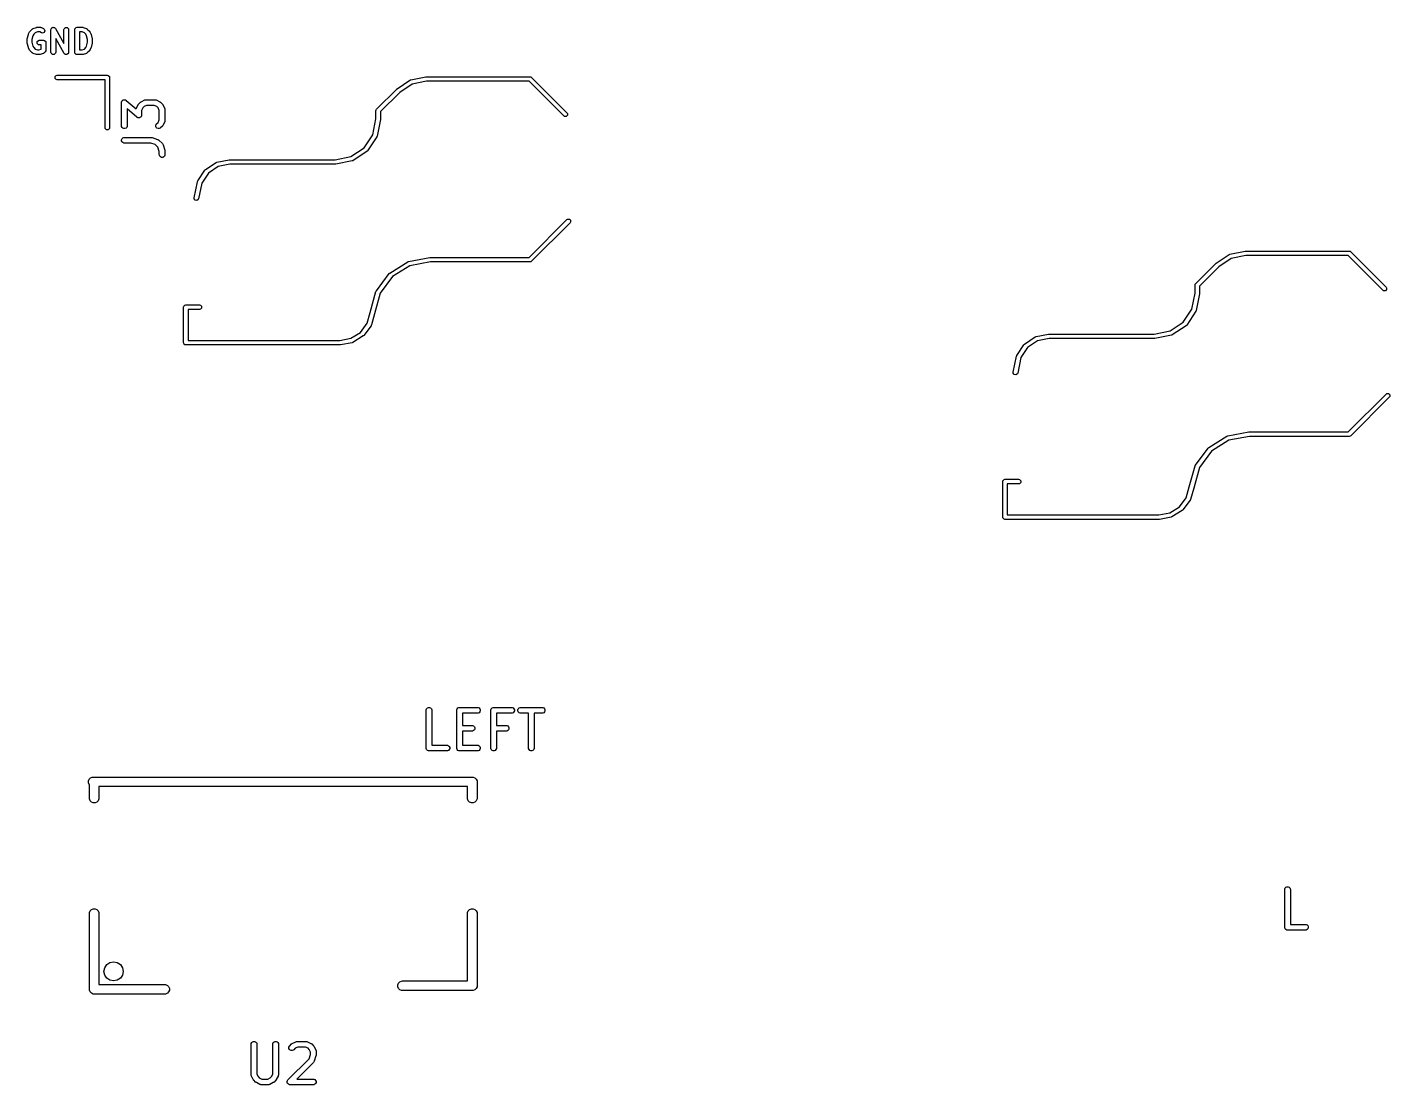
# Model space of a CAD drawing. Extents: x 53 to 255, y -141 to -27.
# Drawn here: x 110.21 to 146.33, y -84.3 to -56.27 of the extents above; entities that cross this region are included whole.
import ezdxf

# ---------------------------------------------------------------- set-up
doc = ezdxf.new("R2010")
doc.units = 0
doc.layers.add('BLACK', color=7, linetype='CONTINUOUS')

msp = doc.modelspace()

# ---------------------------------------------------------------- linework, layer by layer
at = {"layer": 'BLACK', "linetype": 'CONTINUOUS'}
for p, q in [((110.281798, -56.369904), (110.338941, -56.312761)), ((110.338941, -56.312761), (110.341544, -56.311021)), ((110.341544, -56.311021), (110.342185, -56.30974)), ((110.342185, -56.30974), (110.350889, -56.304777)), ((110.350889, -56.304777), (110.359218, -56.299213)), ((110.359218, -56.299213), (110.36065, -56.299213)), ((110.36065, -56.299213), (110.363371, -56.297662)), ((110.363371, -56.297662), (110.449085, -56.269091)), ((110.449085, -56.269091), (110.459023, -56.267838)), ((110.459023, -56.267838), (110.468849, -56.265884)), ((110.468849, -56.265884), (110.554564, -56.265884)), ((110.554564, -56.265884), (110.557635, -56.266494)), ((110.557635, -56.266494), (110.558994, -56.266042)), ((110.558994, -56.266042), (110.568654, -56.268687)), ((110.568654, -56.268687), (110.578482, -56.270642)), ((110.578482, -56.270642), (110.579495, -56.271655)), ((110.579495, -56.271655), (110.582515, -56.272482)), ((110.582515, -56.272482), (110.639657, -56.301053)), ((110.639657, -56.301053), (110.658922, -56.316006)), ((110.658922, -56.316006), (110.674049, -56.361385)), ((110.834921, -56.328384), (110.839679, -56.304466)), ((110.834921, -56.928384), (110.834921, -56.328384)), ((110.839679, -56.304466), (110.845747, -56.298397)), ((110.845747, -56.298397), (110.848006, -56.290117)), ((110.848006, -56.290117), (110.862057, -56.282087)), ((110.862057, -56.282087), (110.873503, -56.270642)), ((110.873503, -56.270642), (110.882087, -56.270642)), ((110.882087, -56.270642), (110.88954, -56.266383)), ((110.88954, -56.266383), (110.905156, -56.270642)), ((110.905156, -56.270642), (110.921339, -56.270642)), ((110.921339, -56.270642), (110.927407, -56.27671)), ((110.927407, -56.27671), (110.935688, -56.278969)), ((110.935688, -56.278969), (110.951686, -56.297375)), ((110.951686, -56.297375), (111.177778, -56.693036)), ((111.177778, -56.328384), (111.182536, -56.304466)), ((111.177778, -56.693036), (111.177778, -56.328384)), ((111.182536, -56.304466), (111.21636, -56.270642)), ((111.21636, -56.270642), (111.264196, -56.270642)), ((111.264196, -56.270642), (111.29802, -56.304466)), ((111.29802, -56.304466), (111.302778, -56.328384)), ((111.302778, -56.328384), (111.302778, -56.928384)), ((111.463492, -56.328384), (111.46825, -56.304466)), ((111.463492, -56.928384), (111.463492, -56.328384)), ((111.46825, -56.304466), (111.502074, -56.270642)), ((111.502074, -56.270642), (111.525992, -56.265884)), ((111.525992, -56.265884), (111.668849, -56.265884)), ((111.668849, -56.265884), (111.678674, -56.267838)), ((111.678674, -56.267838), (111.688613, -56.269091)), ((111.688613, -56.269091), (111.774327, -56.297662)), ((111.774327, -56.297662), (111.777048, -56.299213)), ((111.777048, -56.299213), (111.77848, -56.299213)), ((111.77848, -56.299213), (111.786802, -56.304773)), ((111.786802, -56.304773), (111.795513, -56.309739)), ((111.795513, -56.309739), (111.796154, -56.311022)), ((111.796154, -56.311022), (111.798757, -56.312761)), ((111.798757, -56.312761), (111.8559, -56.369904)), ((110.206349, -56.585527), (110.207842, -56.578017)), ((110.206349, -56.671241), (110.206349, -56.585527)), ((110.207842, -56.67875), (110.206349, -56.671241)), ((110.207842, -56.578017), (110.208215, -56.570368)), ((110.208215, -56.6864), (110.207842, -56.67875)), ((110.208215, -56.570368), (110.236787, -56.456083)), ((110.236787, -56.800685), (110.208215, -56.6864)), ((110.236787, -56.456083), (110.23971, -56.449894)), ((110.23971, -56.449894), (110.241519, -56.443291)), ((110.241519, -56.443291), (110.27009, -56.386147)), ((110.27009, -56.386147), (110.276237, -56.378225)), ((110.276237, -56.378225), (110.281798, -56.369904)), ((110.356391, -56.493053), (110.331349, -56.593222)), ((110.331349, -56.593222), (110.331349, -56.663545)), ((110.331349, -56.663545), (110.356391, -56.763714)), ((110.377358, -56.451119), (110.356391, -56.493053)), ((110.416895, -56.411582), (110.377358, -56.451119)), ((110.478992, -56.390884), (110.416895, -56.411582)), ((110.46825, -56.647323), (110.502074, -56.613499)), ((110.46825, -56.695159), (110.46825, -56.647323)), ((110.502074, -56.728983), (110.46825, -56.695159)), ((110.539809, -56.390884), (110.478992, -56.390884)), ((110.502074, -56.613499), (110.525992, -56.608741)), ((110.525992, -56.608741), (110.640278, -56.608741)), ((110.583755, -56.412857), (110.539809, -56.390884)), ((110.607276, -56.419298), (110.583755, -56.412857)), ((110.652656, -56.404171), (110.607276, -56.419298)), ((110.640278, -56.608741), (110.664196, -56.613499)), ((110.674049, -56.361385), (110.652656, -56.404171)), ((110.664196, -56.613499), (110.69802, -56.647323)), ((110.69802, -56.647323), (110.702778, -56.671241)), ((110.702778, -56.671241), (110.702778, -56.871241)), ((111.186013, -56.959393), (110.959921, -56.563731)), ((110.959921, -56.563731), (110.959921, -56.928384)), ((111.658706, -56.390884), (111.588492, -56.390884)), ((111.588492, -56.390884), (111.588492, -56.865884)), ((111.720802, -56.411582), (111.658706, -56.390884)), ((111.760339, -56.451119), (111.720802, -56.411582)), ((111.781306, -56.493055), (111.760339, -56.451119)), ((111.806349, -56.593221), (111.781306, -56.493055)), ((111.781306, -56.763712), (111.806349, -56.663546)), ((111.806349, -56.663546), (111.806349, -56.593221)), ((111.8559, -56.369904), (111.861463, -56.37823)), ((111.861463, -56.37823), (111.867608, -56.386148)), ((111.867608, -56.386148), (111.896179, -56.443291)), ((111.896179, -56.443291), (111.897986, -56.449891)), ((111.897986, -56.449891), (111.900911, -56.456082)), ((111.900911, -56.456082), (111.929483, -56.570368)), ((111.929483, -56.6864), (111.900911, -56.800686)), ((111.929483, -56.570368), (111.929855, -56.578017)), ((111.929855, -56.67875), (111.929483, -56.6864)), ((111.929855, -56.578017), (111.931349, -56.585527)), ((111.931349, -56.671241), (111.929855, -56.67875)), ((111.931349, -56.585527), (111.931349, -56.671241)), ((110.23971, -56.806873), (110.236787, -56.800685)), ((110.241519, -56.813477), (110.23971, -56.806873)), ((110.27009, -56.870621), (110.241519, -56.813477)), ((110.276237, -56.878542), (110.27009, -56.870621)), ((110.281798, -56.886864), (110.276237, -56.878542)), ((110.338941, -56.944007), (110.281798, -56.886864)), ((110.341544, -56.945746), (110.338941, -56.944007)), ((110.342185, -56.947028), (110.341544, -56.945746)), ((110.350889, -56.95199), (110.342185, -56.947028)), ((110.359218, -56.957555), (110.350889, -56.95199)), ((110.356391, -56.763714), (110.377358, -56.805648)), ((110.36065, -56.957555), (110.359218, -56.957555)), ((110.363371, -56.959106), (110.36065, -56.957555)), ((110.449085, -56.987677), (110.363371, -56.959106)), ((110.377358, -56.805648), (110.416895, -56.845185)), ((110.416895, -56.845185), (110.478992, -56.865884)), ((110.459023, -56.988929), (110.449085, -56.987677)), ((110.468849, -56.990884), (110.459023, -56.988929)), ((110.525992, -56.990884), (110.468849, -56.990884)), ((110.478992, -56.865884), (110.515849, -56.865884)), ((110.525992, -56.733741), (110.502074, -56.728983)), ((110.515849, -56.865884), (110.577778, -56.845241)), ((110.577778, -56.733741), (110.525992, -56.733741)), ((110.535817, -56.988929), (110.525992, -56.990884)), ((110.545756, -56.987677), (110.535817, -56.988929)), ((110.63147, -56.959106), (110.545756, -56.987677)), ((110.577778, -56.845241), (110.577778, -56.733741)), ((110.634191, -56.957555), (110.63147, -56.959106)), ((110.635623, -56.957555), (110.634191, -56.957555)), ((110.643945, -56.951994), (110.635623, -56.957555)), ((110.652656, -56.947029), (110.643945, -56.951994)), ((110.653297, -56.945745), (110.652656, -56.947029)), ((110.6559, -56.944007), (110.653297, -56.945745)), ((110.684472, -56.915435), (110.6559, -56.944007)), ((110.698017, -56.895161), (110.684472, -56.915435)), ((110.69802, -56.895159), (110.698017, -56.895161)), ((110.702778, -56.871241), (110.69802, -56.895159)), ((110.839679, -56.952302), (110.834921, -56.928384)), ((110.873503, -56.986126), (110.839679, -56.952302)), ((110.921339, -56.986126), (110.873503, -56.986126)), ((110.955163, -56.952302), (110.921339, -56.986126)), ((110.959921, -56.928384), (110.955163, -56.952302)), ((111.202011, -56.977799), (111.186013, -56.959393)), ((111.210291, -56.980057), (111.202011, -56.977799)), ((111.21636, -56.986126), (111.210291, -56.980057)), ((111.232544, -56.986126), (111.21636, -56.986126)), ((111.24816, -56.990385), (111.232544, -56.986126)), ((111.255613, -56.986126), (111.24816, -56.990385)), ((111.264196, -56.986126), (111.255613, -56.986126)), ((111.275639, -56.974682), (111.264196, -56.986126)), ((111.289693, -56.966652), (111.275639, -56.974682)), ((111.291951, -56.95837), (111.289693, -56.966652)), ((111.29802, -56.952302), (111.291951, -56.95837)), ((111.302778, -56.928384), (111.29802, -56.952302)), ((111.46825, -56.952302), (111.463492, -56.928384)), ((111.502074, -56.986126), (111.46825, -56.952302)), ((111.525992, -56.990884), (111.502074, -56.986126)), ((111.668849, -56.990884), (111.525992, -56.990884)), ((111.588492, -56.865884), (111.658706, -56.865884)), ((111.658706, -56.865884), (111.720802, -56.845185)), ((111.678674, -56.988929), (111.668849, -56.990884)), ((111.688613, -56.987677), (111.678674, -56.988929)), ((111.774327, -56.959106), (111.688613, -56.987677)), ((111.720802, -56.845185), (111.760339, -56.805648)), ((111.760339, -56.805648), (111.781306, -56.763712)), ((111.777048, -56.957555), (111.774327, -56.959106)), ((111.77848, -56.957555), (111.777048, -56.957555)), ((111.786802, -56.951994), (111.77848, -56.957555)), ((111.795513, -56.947029), (111.786802, -56.951994)), ((111.796154, -56.945745), (111.795513, -56.947029)), ((111.798757, -56.944007), (111.796154, -56.945745)), ((111.8559, -56.886864), (111.798757, -56.944007)), ((111.861463, -56.878537), (111.8559, -56.886864)), ((111.867608, -56.87062), (111.861463, -56.878537)), ((111.896179, -56.813477), (111.867608, -56.87062)), ((111.897986, -56.806876), (111.896179, -56.813477)), ((111.900911, -56.800686), (111.897986, -56.806876)), ((110.942567, -57.575039), (110.975039, -57.542567)), ((110.942567, -57.620961), (110.942567, -57.575039)), ((110.975039, -57.653433), (110.942567, -57.620961)), ((110.975039, -57.542567), (110.998, -57.538)), ((110.998, -57.658), (110.975039, -57.653433)), ((110.998, -57.538), (112.328, -57.538)), ((112.268, -57.658), (110.998, -57.658)), ((112.268, -58.928), (112.268, -57.658)), ((112.328, -57.538), (112.350961, -57.542567)), ((112.350961, -57.542567), (112.383433, -57.575039)), ((112.383433, -57.575039), (112.388, -57.598)), ((112.388, -57.598), (112.388, -58.928)), ((120.010364, -57.895783), (120.352364, -57.666784)), ((120.409177, -57.773158), (120.082014, -57.992224)), ((120.352364, -57.666784), (120.352415, -57.666762)), ((120.352415, -57.666762), (120.352432, -57.666738)), ((120.352432, -57.666738), (120.363408, -57.662195)), ((120.363408, -57.662195), (120.373984, -57.657803)), ((120.373984, -57.657803), (120.374011, -57.657808)), ((120.374011, -57.657808), (120.374064, -57.657787)), ((120.374064, -57.657787), (120.777065, -57.577787)), ((120.794647, -57.696639), (120.409177, -57.773158)), ((120.777065, -57.577787), (120.782963, -57.577789)), ((120.782963, -57.577789), (120.788747, -57.576639)), ((120.788747, -57.576639), (123.535747, -57.576639)), ((123.510895, -57.696639), (120.794647, -57.696639)), ((124.430321, -58.616065), (123.510895, -57.696639)), ((123.535747, -57.576639), (123.558708, -57.581206)), ((123.558708, -57.581206), (123.578173, -57.594213)), ((123.578173, -57.594213), (124.515173, -58.531213)), ((119.468321, -58.436213), (120.001321, -57.903212)), ((120.082014, -57.992224), (119.570747, -58.503491)), ((120.001321, -57.903212), (120.006209, -57.899945)), ((120.006209, -57.899945), (120.010364, -57.895783)), ((112.707819, -58.261333), (112.708581, -58.253594)), ((112.707819, -58.88038), (112.707819, -58.261333)), ((112.70845, -58.251627), (112.708908, -58.250271)), ((112.708581, -58.253594), (112.70845, -58.251627)), ((112.708908, -58.250271), (112.70926, -58.246701)), ((112.70926, -58.246701), (112.713923, -58.235443)), ((112.713923, -58.235443), (112.717825, -58.223906)), ((112.717825, -58.223906), (112.71949, -58.222001)), ((112.71949, -58.222001), (112.720459, -58.219665)), ((112.720459, -58.219665), (112.729069, -58.211054)), ((112.729069, -58.211054), (112.737095, -58.201882)), ((112.737095, -58.201882), (112.739364, -58.200759)), ((112.739364, -58.200759), (112.741151, -58.198973)), ((112.741151, -58.198973), (112.752401, -58.194312)), ((112.752401, -58.194312), (112.763327, -58.18891)), ((112.763327, -58.18891), (112.76585, -58.188741)), ((112.76585, -58.188741), (112.768187, -58.187774)), ((112.768187, -58.187774), (112.780372, -58.187774)), ((112.780372, -58.187774), (112.792525, -58.186964)), ((112.792525, -58.186964), (112.79492, -58.187774)), ((112.79492, -58.187774), (112.797451, -58.187774)), ((112.797451, -58.187774), (112.808708, -58.192437)), ((112.808708, -58.192437), (112.820246, -58.196339)), ((112.820246, -58.196339), (112.823163, -58.198424)), ((112.823163, -58.198424), (112.824487, -58.198973)), ((112.824487, -58.198973), (112.825882, -58.200368)), ((112.825882, -58.200368), (112.832207, -58.20489)), ((112.832207, -58.20489), (113.091516, -58.431785)), ((113.114383, -58.651109), (112.857819, -58.426615)), ((112.857819, -58.426615), (112.857819, -58.88038)), ((113.091516, -58.431785), (113.096689, -58.418268)), ((113.096689, -58.418268), (113.144308, -58.32303)), ((113.144308, -58.32303), (113.148272, -58.31673)), ((113.148272, -58.31673), (113.14903, -58.314903)), ((113.14903, -58.314903), (113.150718, -58.312846)), ((113.150718, -58.312846), (113.15214, -58.310587)), ((113.15214, -58.310587), (113.153638, -58.309287)), ((113.153638, -58.309287), (113.158357, -58.303538)), ((113.158357, -58.303538), (113.205976, -58.255919)), ((113.205976, -58.255919), (113.211725, -58.2512)), ((113.211725, -58.2512), (113.213025, -58.249702)), ((113.213025, -58.249702), (113.215284, -58.24828)), ((113.215284, -58.24828), (113.217341, -58.246592)), ((113.217341, -58.246592), (113.219168, -58.245834)), ((113.219168, -58.245834), (113.225468, -58.24187)), ((113.225468, -58.24187), (113.320706, -58.194251)), ((113.273029, -58.400998), (113.238771, -58.469514)), ((113.238771, -58.469514), (113.238771, -58.594666)), ((113.303436, -58.370591), (113.273029, -58.400998)), ((113.371952, -58.336333), (113.303436, -58.370591)), ((113.320706, -58.194251), (113.334437, -58.188996)), ((113.334437, -58.188996), (113.337126, -58.188804)), ((113.337126, -58.188804), (113.339615, -58.187774)), ((113.339615, -58.187774), (113.354247, -58.186333)), ((113.354247, -58.186333), (113.592342, -58.186333)), ((113.574637, -58.336333), (113.371952, -58.336333)), ((113.643153, -58.370591), (113.574637, -58.336333)), ((113.592342, -58.186333), (113.606974, -58.187774)), ((113.606974, -58.187774), (113.609463, -58.188805)), ((113.609463, -58.188805), (113.612151, -58.188996)), ((113.612151, -58.188996), (113.625883, -58.194251)), ((113.625883, -58.194251), (113.721121, -58.24187)), ((113.673561, -58.400998), (113.643153, -58.370591)), ((113.707819, -58.469514), (113.673561, -58.400998)), ((113.707819, -58.719818), (113.707819, -58.469514)), ((113.721121, -58.24187), (113.727417, -58.245833)), ((113.727417, -58.245833), (113.729247, -58.246591)), ((113.729247, -58.246591), (113.731305, -58.24828)), ((113.731305, -58.24828), (113.733564, -58.249702)), ((113.733564, -58.249702), (113.734863, -58.2512)), ((113.734863, -58.2512), (113.740612, -58.255918)), ((113.740612, -58.255918), (113.788232, -58.303537)), ((113.788232, -58.303537), (113.79295, -58.309286)), ((113.79295, -58.309286), (113.79445, -58.310587)), ((113.79445, -58.310587), (113.795872, -58.312846)), ((113.795872, -58.312846), (113.79756, -58.314903)), ((113.79756, -58.314903), (113.798317, -58.31673)), ((113.798317, -58.31673), (113.802282, -58.32303)), ((113.802282, -58.32303), (113.849901, -58.418268)), ((113.849901, -58.418268), (113.855156, -58.431999)), ((113.855156, -58.431999), (113.855347, -58.434688)), ((113.855347, -58.434688), (113.856378, -58.437177)), ((113.856378, -58.437177), (113.857819, -58.451809)), ((113.857819, -58.451809), (113.857819, -58.737523)), ((119.450747, -58.478639), (119.455314, -58.455678)), ((119.450747, -58.694738), (119.450747, -58.478639)), ((119.455314, -58.455678), (119.468321, -58.436213)), ((119.570747, -58.503491), (119.570747, -58.700639)), ((112.70926, -58.895012), (112.707819, -58.88038)), ((112.857819, -58.88038), (112.856378, -58.895012)), ((113.120707, -58.65563), (113.114383, -58.651109)), ((113.122103, -58.657026), (113.120707, -58.65563)), ((113.123426, -58.657574), (113.122103, -58.657026)), ((113.126344, -58.65966), (113.123426, -58.657574)), ((113.137881, -58.663561), (113.126344, -58.65966)), ((113.149139, -58.668225), (113.137881, -58.663561)), ((113.15167, -58.668225), (113.149139, -58.668225)), ((113.154065, -58.669035), (113.15167, -58.668225)), ((113.166218, -58.668225), (113.154065, -58.669035)), ((113.178403, -58.668225), (113.166218, -58.668225)), ((113.180739, -58.667257), (113.178403, -58.668225)), ((113.183263, -58.667089), (113.180739, -58.667257)), ((113.194188, -58.661686), (113.183263, -58.667089)), ((113.205439, -58.657026), (113.194188, -58.661686)), ((113.207225, -58.655239), (113.205439, -58.657026)), ((113.209495, -58.654117), (113.207225, -58.655239)), ((113.21752, -58.644944), (113.209495, -58.654117)), ((113.226131, -58.636334), (113.21752, -58.644944)), ((113.227099, -58.633997), (113.226131, -58.636334)), ((113.228765, -58.632093), (113.227099, -58.633997)), ((113.232666, -58.620555), (113.228765, -58.632093)), ((113.23733, -58.609298), (113.232666, -58.620555)), ((113.237681, -58.605727), (113.23733, -58.609298)), ((113.23814, -58.604372), (113.237681, -58.605727)), ((113.238771, -58.594666), (113.238008, -58.602404)), ((113.238008, -58.602404), (113.23814, -58.604372)), ((113.614021, -58.865748), (113.62522, -58.838712)), ((113.614021, -58.895011), (113.614021, -58.865748)), ((113.62522, -58.838712), (113.634548, -58.827346)), ((113.634548, -58.827346), (113.673561, -58.788333)), ((113.673561, -58.788333), (113.707819, -58.719818)), ((113.79295, -58.880045), (113.788232, -58.885795)), ((113.79445, -58.878745), (113.79295, -58.880045)), ((113.795872, -58.876485), (113.79445, -58.878745)), ((113.79756, -58.874429), (113.795872, -58.876485)), ((113.798317, -58.872601), (113.79756, -58.874429)), ((113.802282, -58.866302), (113.798317, -58.872601)), ((113.849901, -58.771064), (113.802282, -58.866302)), ((113.855156, -58.757333), (113.849901, -58.771064)), ((113.855347, -58.754643), (113.855156, -58.757333)), ((113.856378, -58.752155), (113.855347, -58.754643)), ((113.857819, -58.737523), (113.856378, -58.752155)), ((119.36721, -59.115304), (119.450747, -58.694738)), ((119.569597, -58.712328), (119.482597, -59.150328)), ((119.570747, -58.700639), (119.569595, -58.706428)), ((119.569595, -58.706428), (119.569597, -58.712328)), ((124.449786, -58.629072), (124.430321, -58.616065)), ((124.495708, -58.629072), (124.449786, -58.629072)), ((124.52818, -58.5966), (124.495708, -58.629072)), ((124.515173, -58.531213), (124.52818, -58.550678)), ((124.52818, -58.550678), (124.52818, -58.5966)), ((112.272567, -58.950961), (112.268, -58.928)), ((112.305039, -58.983433), (112.272567, -58.950961)), ((112.350961, -58.983433), (112.305039, -58.983433)), ((112.383433, -58.950961), (112.350961, -58.983433)), ((112.388, -58.928), (112.383433, -58.950961)), ((112.720459, -58.922048), (112.70926, -58.895012)), ((112.70926, -59.246701), (112.720459, -59.219665)), ((112.741151, -58.94274), (112.720459, -58.922048)), ((112.720459, -59.219665), (112.741151, -59.198973)), ((112.768187, -58.953939), (112.741151, -58.94274)), ((112.741151, -59.198973), (112.768187, -59.187774)), ((112.797451, -58.953939), (112.768187, -58.953939)), ((112.768187, -59.187774), (112.782819, -59.186333)), ((112.782819, -59.186333), (113.497104, -59.186333)), ((112.824487, -58.94274), (112.797451, -58.953939)), ((112.845179, -58.922048), (112.824487, -58.94274)), ((112.856378, -58.895012), (112.845179, -58.922048)), ((113.497104, -59.186333), (113.504509, -59.187062)), ((113.504509, -59.187062), (113.506484, -59.186922)), ((113.506484, -59.186922), (113.509081, -59.187512)), ((113.509081, -59.187512), (113.511736, -59.187774)), ((113.511736, -59.187774), (113.513567, -59.188532)), ((113.513567, -59.188532), (113.520821, -59.190182)), ((113.520821, -59.190182), (113.663678, -59.237801)), ((113.625219, -58.922047), (113.614021, -58.895011)), ((113.645912, -58.94274), (113.625219, -58.922047)), ((113.672948, -58.953939), (113.645912, -58.94274)), ((113.663678, -59.237801), (113.677103, -59.243795)), ((113.702211, -58.953939), (113.672948, -58.953939)), ((113.729247, -58.942741), (113.702211, -58.953939)), ((113.740612, -58.933414), (113.729247, -58.942741)), ((113.788232, -58.885795), (113.740612, -58.933414)), ((119.136469, -59.462361), (119.36721, -59.115304)), ((119.473712, -59.171858), (119.229712, -59.538858)), ((119.478213, -59.16092), (119.473712, -59.171858)), ((119.482597, -59.150328), (119.478213, -59.16092)), ((112.70926, -59.275965), (112.70926, -59.246701)), ((112.720459, -59.303001), (112.70926, -59.275965)), ((112.741151, -59.323693), (112.720459, -59.303001)), ((112.768187, -59.334892), (112.741151, -59.323693)), ((112.782819, -59.336333), (112.768187, -59.334892)), ((113.484934, -59.336333), (112.782819, -59.336333)), ((113.599447, -59.374504), (113.484934, -59.336333)), ((113.669648, -59.444704), (113.599447, -59.374504)), ((113.707819, -59.559217), (113.669648, -59.444704)), ((113.677103, -59.243795), (113.679137, -59.245559)), ((113.679137, -59.245559), (113.681628, -59.246591)), ((113.681628, -59.246591), (113.692994, -59.255919)), ((113.692994, -59.255919), (113.788233, -59.351157)), ((113.707819, -59.642285), (113.707819, -59.559217)), ((113.788233, -59.351157), (113.797561, -59.362522)), ((113.797561, -59.362522), (113.798592, -59.365012)), ((113.798592, -59.365012), (113.800357, -59.367047)), ((113.800357, -59.367047), (113.806351, -59.380473)), ((113.806351, -59.380473), (113.85397, -59.523329)), ((113.85397, -59.523329), (113.855619, -59.530584)), ((113.855619, -59.530584), (113.856378, -59.532415)), ((113.856378, -59.532415), (113.856639, -59.535068)), ((113.856639, -59.535068), (113.85723, -59.537666)), ((113.85723, -59.537666), (113.857089, -59.53964)), ((113.857089, -59.53964), (113.857819, -59.547047)), ((113.857819, -59.547047), (113.857819, -59.642285)), ((118.789412, -59.693102), (119.136469, -59.462361)), ((119.212966, -59.555604), (118.845966, -59.799604)), ((119.213101, -59.555468), (119.212966, -59.555604)), ((119.213196, -59.55545), (119.213101, -59.555468)), ((119.221303, -59.547304), (119.213196, -59.55545)), ((119.229559, -59.539088), (119.221303, -59.547304)), ((119.229578, -59.538992), (119.229559, -59.539088)), ((119.229712, -59.538858), (119.229578, -59.538992)), ((113.70926, -59.656917), (113.707819, -59.642285)), ((113.720459, -59.683953), (113.70926, -59.656917)), ((113.741151, -59.704645), (113.720459, -59.683953)), ((113.768187, -59.715844), (113.741151, -59.704645)), ((113.797451, -59.715844), (113.768187, -59.715844)), ((113.824487, -59.704645), (113.797451, -59.715844)), ((113.845179, -59.683953), (113.824487, -59.704645)), ((113.856378, -59.656917), (113.845179, -59.683953)), ((113.857819, -59.642285), (113.856378, -59.656917)), ((114.931424, -60.040743), (115.214417, -59.851747)), ((115.271147, -59.958161), (115.008005, -60.133899)), ((115.214417, -59.851747), (115.214419, -59.851746)), ((115.214419, -59.851746), (115.214422, -59.851744)), ((115.214422, -59.851744), (115.214425, -59.851743)), ((115.214425, -59.851743), (115.220002, -59.849434)), ((115.220002, -59.849434), (115.236049, -59.84279)), ((115.236049, -59.84279), (115.56305, -59.77779)), ((115.580655, -59.896639), (115.271147, -59.958161)), ((115.56305, -59.77779), (115.568956, -59.77779)), ((115.568956, -59.77779), (115.574747, -59.776639)), ((115.574747, -59.776639), (118.368848, -59.776639)), ((118.374747, -59.896639), (115.580655, -59.896639)), ((118.368848, -59.776639), (118.789412, -59.693102)), ((118.380536, -59.895487), (118.374747, -59.896639)), ((118.386436, -59.895489), (118.380536, -59.895487)), ((118.824316, -59.808512), (118.386436, -59.895489)), ((118.824317, -59.808513), (118.824316, -59.808512)), ((118.824437, -59.808489), (118.824317, -59.808512)), ((118.824317, -59.808512), (118.824317, -59.808513)), ((118.835117, -59.804068), (118.824437, -59.808489)), ((118.845966, -59.799604), (118.835117, -59.804068)), ((114.725851, -60.340316), (114.914851, -60.057316)), ((115.008005, -60.133899), (114.832263, -60.397048)), ((114.914851, -60.057316), (114.914864, -60.057302)), ((114.914864, -60.057302), (114.914866, -60.057293)), ((114.914866, -60.057293), (114.923135, -60.049027)), ((114.923135, -60.049027), (114.931401, -60.040758)), ((114.931401, -60.040758), (114.93141, -60.040756)), ((114.93141, -60.040756), (114.931424, -60.040743)), ((114.631902, -60.788925), (114.716897, -60.361948)), ((114.716897, -60.361947), (114.716899, -60.361942)), ((114.716897, -60.361948), (114.716897, -60.361947)), ((114.716899, -60.361942), (114.716902, -60.361925)), ((114.716902, -60.361925), (114.721153, -60.351664)), ((114.721153, -60.351664), (114.725851, -60.340316)), ((114.832263, -60.397048), (114.749592, -60.812353)), ((114.631898, -60.812336), (114.631902, -60.788925)), ((114.657406, -60.850523), (114.631898, -60.812336)), ((114.702444, -60.859488), (114.657406, -60.850523)), ((114.740631, -60.83398), (114.702444, -60.859488)), ((114.749592, -60.812353), (114.740631, -60.83398)), ((123.510895, -62.368639), (124.514321, -61.365213)), ((124.514321, -61.365213), (124.533786, -61.352206)), ((124.533786, -61.352206), (124.579708, -61.352206)), ((124.579708, -61.352206), (124.61218, -61.384678)), ((124.61218, -61.384678), (124.61218, -61.4306)), ((124.599173, -61.450065), (123.578173, -62.471065)), ((124.61218, -61.4306), (124.599173, -61.450065)), ((119.815976, -62.781741), (120.294976, -62.482741)), ((120.294976, -62.482741), (120.30541, -62.478793)), ((120.30541, -62.478793), (120.315728, -62.47466)), ((120.315728, -62.47466), (120.877728, -62.369659)), ((120.894302, -62.488639), (120.348906, -62.590536)), ((120.877728, -62.369659), (120.883292, -62.369723)), ((120.883292, -62.369723), (120.888747, -62.368639)), ((120.888747, -62.368639), (123.510895, -62.368639)), ((123.535747, -62.488639), (120.894302, -62.488639)), ((123.558708, -62.484072), (123.535747, -62.488639)), ((123.578173, -62.471065), (123.558708, -62.484072)), ((141.728033, -62.520011), (142.070033, -62.291012)), ((142.126846, -62.397386), (141.799683, -62.616452)), ((142.070033, -62.291012), (142.070084, -62.29099)), ((142.070084, -62.29099), (142.070101, -62.290966)), ((142.070101, -62.290966), (142.081077, -62.286423)), ((142.081077, -62.286423), (142.091653, -62.282031)), ((142.091653, -62.282031), (142.09168, -62.282036)), ((142.09168, -62.282036), (142.091733, -62.282015)), ((142.091733, -62.282015), (142.494734, -62.202015)), ((142.512316, -62.320867), (142.126846, -62.397386)), ((142.494734, -62.202015), (142.500632, -62.202017)), ((142.500632, -62.202017), (142.506416, -62.200867)), ((142.506416, -62.200867), (145.253416, -62.200867)), ((145.228564, -62.320867), (142.512316, -62.320867)), ((146.14799, -63.240293), (145.228564, -62.320867)), ((145.253416, -62.200867), (145.276377, -62.205434)), ((145.276377, -62.205434), (145.295842, -62.218441)), ((145.295842, -62.218441), (146.232842, -63.155441)), ((119.461658, -63.249758), (119.799658, -62.796758)), ((119.799658, -62.796758), (119.807893, -62.789337)), ((119.807893, -62.789337), (119.815976, -62.781741)), ((120.348906, -62.590536), (119.889088, -62.877562)), ((141.18599, -63.060441), (141.71899, -62.52744)), ((141.799683, -62.616452), (141.288416, -63.127719)), ((141.71899, -62.52744), (141.723878, -62.524173)), ((141.723878, -62.524173), (141.728033, -62.520011)), ((119.889088, -62.877562), (119.564583, -63.312476)), ((141.168416, -63.102867), (141.172983, -63.079906)), ((141.168416, -63.318966), (141.168416, -63.102867)), ((141.172983, -63.079906), (141.18599, -63.060441)), ((141.288416, -63.127719), (141.288416, -63.324867)), ((146.232842, -63.155441), (146.245849, -63.174906)), ((146.245849, -63.174906), (146.245849, -63.220828)), ((119.297909, -63.827677), (119.451909, -63.269677)), ((119.564583, -63.312476), (119.413596, -63.859557)), ((119.451909, -63.269677), (119.456888, -63.259766)), ((119.456888, -63.259766), (119.461658, -63.249758)), ((141.084879, -63.739532), (141.168416, -63.318966)), ((141.287266, -63.336556), (141.200266, -63.774556)), ((141.288416, -63.324867), (141.287264, -63.330656)), ((141.287264, -63.330656), (141.287266, -63.336556)), ((146.167455, -63.2533), (146.14799, -63.240293)), ((146.213377, -63.2533), (146.167455, -63.2533)), ((146.245849, -63.220828), (146.213377, -63.2533)), ((114.350747, -63.686639), (114.355314, -63.663678)), ((114.350747, -64.628639), (114.350747, -63.686639)), ((114.355314, -63.663678), (114.387786, -63.631206)), ((114.387786, -63.631206), (114.410747, -63.626639)), ((114.410747, -63.626639), (114.773747, -63.626639)), ((114.773747, -63.746639), (114.470747, -63.746639)), ((114.470747, -63.746639), (114.470747, -64.568639)), ((114.773747, -63.626639), (114.796708, -63.631206)), ((114.796708, -63.742072), (114.773747, -63.746639)), ((114.796708, -63.631206), (114.82918, -63.663678)), ((114.82918, -63.7096), (114.796708, -63.742072)), ((114.82918, -63.663678), (114.82918, -63.7096)), ((119.218906, -64.114782), (119.297897, -63.827721)), ((119.297897, -63.827721), (119.297907, -63.8277)), ((119.297907, -63.8277), (119.297909, -63.827677)), ((119.413597, -63.859557), (119.331597, -64.157557)), ((119.413596, -63.859557), (119.413597, -63.859557)), ((140.854138, -64.086589), (141.084879, -63.739532)), ((141.191381, -63.796086), (140.947381, -64.163086)), ((141.195882, -63.785148), (141.191381, -63.796086)), ((141.200266, -63.774556), (141.195882, -63.785148)), ((119.039488, -64.354627), (119.218906, -64.114782)), ((119.321792, -64.17758), (119.128792, -64.435579)), ((119.326601, -64.167518), (119.321792, -64.17758)), ((119.331597, -64.157557), (119.326601, -64.167518)), ((140.507081, -64.31733), (140.854138, -64.086589)), ((140.930635, -64.179832), (140.563635, -64.423832)), ((140.93077, -64.179696), (140.930635, -64.179832)), ((140.930865, -64.179678), (140.93077, -64.179696)), ((140.938972, -64.171532), (140.930865, -64.179678)), ((140.947228, -64.163316), (140.938972, -64.171532)), ((140.947247, -64.16322), (140.947228, -64.163316)), ((140.947381, -64.163086), (140.947247, -64.16322)), ((114.355314, -64.6516), (114.350747, -64.628639)), ((114.387786, -64.684072), (114.355314, -64.6516)), ((114.470747, -64.568639), (118.491088, -64.568639)), ((118.491088, -64.568639), (118.784582, -64.51278)), ((118.817965, -64.628581), (118.507965, -64.687581)), ((118.784582, -64.51278), (119.039488, -64.354627)), ((118.828111, -64.624476), (118.817965, -64.628581)), ((118.83838, -64.620623), (118.828111, -64.624476)), ((119.112379, -64.450623), (118.83838, -64.620623)), ((119.120488, -64.443043), (119.112379, -64.450623)), ((119.128792, -64.435579), (119.120488, -64.443043)), ((136.649093, -64.664971), (136.932086, -64.475975)), ((136.988816, -64.582389), (136.725674, -64.758127)), ((136.932086, -64.475975), (136.932088, -64.475974)), ((136.932088, -64.475974), (136.932091, -64.475972)), ((136.932091, -64.475972), (136.932094, -64.475971)), ((136.932094, -64.475971), (136.937671, -64.473662)), ((136.937671, -64.473662), (136.953718, -64.467018)), ((136.953718, -64.467018), (137.280719, -64.402018)), ((137.298324, -64.520867), (136.988816, -64.582389)), ((137.280719, -64.402018), (137.286625, -64.402018)), ((137.286625, -64.402018), (137.292416, -64.400867)), ((137.292416, -64.400867), (140.086517, -64.400867)), ((140.092416, -64.520867), (137.298324, -64.520867)), ((140.086517, -64.400867), (140.507081, -64.31733)), ((140.098205, -64.519715), (140.092416, -64.520867)), ((140.104105, -64.519717), (140.098205, -64.519715)), ((140.541985, -64.43274), (140.104105, -64.519717)), ((140.541986, -64.432741), (140.541985, -64.43274)), ((140.542106, -64.432717), (140.541986, -64.43274)), ((140.541986, -64.43274), (140.541986, -64.432741)), ((140.552786, -64.428296), (140.542106, -64.432717)), ((140.563635, -64.423832), (140.552786, -64.428296)), ((114.410747, -64.688639), (114.387786, -64.684072)), ((118.496747, -64.688639), (114.410747, -64.688639)), ((118.502302, -64.687534), (118.496747, -64.688639)), ((118.507965, -64.687581), (118.502302, -64.687534)), ((136.349571, -65.413153), (136.434566, -64.986176)), ((136.434566, -64.986175), (136.434568, -64.98617)), ((136.434566, -64.986176), (136.434566, -64.986175)), ((136.434568, -64.98617), (136.434571, -64.986153)), ((136.434571, -64.986153), (136.438822, -64.975892)), ((136.438822, -64.975892), (136.44352, -64.964544)), ((136.44352, -64.964544), (136.63252, -64.681544)), ((136.549932, -65.021276), (136.467261, -65.436581)), ((136.725674, -64.758127), (136.549932, -65.021276)), ((136.63252, -64.681544), (136.632533, -64.68153)), ((136.632533, -64.68153), (136.632535, -64.681521)), ((136.632535, -64.681521), (136.640804, -64.673255)), ((136.640804, -64.673255), (136.64907, -64.664986)), ((136.64907, -64.664986), (136.649079, -64.664984)), ((136.649079, -64.664984), (136.649093, -64.664971)), ((136.349567, -65.436564), (136.349571, -65.413153)), ((136.375075, -65.474751), (136.349567, -65.436564)), ((136.420113, -65.483716), (136.375075, -65.474751)), ((136.4583, -65.458208), (136.420113, -65.483716)), ((136.467261, -65.436581), (136.4583, -65.458208)), ((145.228564, -66.992867), (146.23199, -65.989441)), ((146.316842, -66.074293), (145.295842, -67.095293)), ((146.23199, -65.989441), (146.251455, -65.976434)), ((146.251455, -65.976434), (146.297377, -65.976434)), ((146.297377, -65.976434), (146.329849, -66.008906)), ((146.329849, -66.054828), (146.316842, -66.074293)), ((146.329849, -66.008906), (146.329849, -66.054828)), ((141.533645, -67.405969), (142.012645, -67.106969)), ((142.012645, -67.106969), (142.023079, -67.103021)), ((142.023079, -67.103021), (142.033397, -67.098888)), ((142.033397, -67.098888), (142.595397, -66.993887)), ((142.611971, -67.112867), (142.066575, -67.214764)), ((142.595397, -66.993887), (142.600961, -66.993951)), ((142.600961, -66.993951), (142.606416, -66.992867)), ((142.606416, -66.992867), (145.228564, -66.992867)), ((145.253416, -67.112867), (142.611971, -67.112867)), ((145.276377, -67.1083), (145.253416, -67.112867)), ((145.295842, -67.095293), (145.276377, -67.1083)), ((141.179327, -67.873986), (141.517327, -67.420986)), ((141.606757, -67.50179), (141.282252, -67.936704)), ((141.517327, -67.420986), (141.525562, -67.413565)), ((141.525562, -67.413565), (141.533645, -67.405969)), ((142.066575, -67.214764), (141.606757, -67.50179)), ((141.015578, -68.451905), (141.169578, -67.893905)), ((141.169578, -67.893905), (141.174557, -67.883994)), ((141.174557, -67.883994), (141.179327, -67.873986)), ((136.072983, -68.287906), (136.105455, -68.255434)), ((136.105455, -68.255434), (136.128416, -68.250867)), ((136.128416, -68.250867), (136.491416, -68.250867)), ((136.491416, -68.250867), (136.514377, -68.255434)), ((136.514377, -68.255434), (136.546849, -68.287906)), ((141.282252, -67.936704), (141.131265, -68.483785)), ((136.068416, -68.310867), (136.072983, -68.287906)), ((136.068416, -69.252867), (136.068416, -68.310867)), ((136.491416, -68.370867), (136.188416, -68.370867)), ((136.188416, -68.370867), (136.188416, -69.192867)), ((136.514377, -68.3663), (136.491416, -68.370867)), ((136.546849, -68.333828), (136.514377, -68.3663)), ((136.546849, -68.287906), (136.546849, -68.333828)), ((140.936575, -68.73901), (141.015566, -68.451949)), ((141.015566, -68.451949), (141.015576, -68.451928)), ((141.015576, -68.451928), (141.015578, -68.451905)), ((141.131266, -68.483785), (141.049266, -68.781785)), ((141.131265, -68.483785), (141.131266, -68.483785)), ((140.502251, -69.137008), (140.757157, -68.978855)), ((140.757157, -68.978855), (140.936575, -68.73901)), ((141.039461, -68.801808), (140.846461, -69.059807)), ((141.04427, -68.791746), (141.039461, -68.801808)), ((141.049266, -68.781785), (141.04427, -68.791746)), ((136.072983, -69.275828), (136.068416, -69.252867)), ((136.105455, -69.3083), (136.072983, -69.275828)), ((136.128416, -69.312867), (136.105455, -69.3083)), ((140.214416, -69.312867), (136.128416, -69.312867)), ((136.188416, -69.192867), (140.208757, -69.192867)), ((140.208757, -69.192867), (140.502251, -69.137008)), ((140.219971, -69.311762), (140.214416, -69.312867)), ((140.225634, -69.311809), (140.219971, -69.311762)), ((140.535634, -69.252809), (140.225634, -69.311809)), ((140.54578, -69.248704), (140.535634, -69.252809)), ((140.556049, -69.244851), (140.54578, -69.248704)), ((140.830048, -69.074851), (140.556049, -69.244851)), ((140.838157, -69.067271), (140.830048, -69.074851)), ((140.846461, -69.059807), (140.838157, -69.067271)), ((120.782428, -74.375753), (120.783869, -74.361121)), ((120.782428, -75.375753), (120.782428, -74.375753)), ((120.783869, -74.361121), (120.795068, -74.334085)), ((120.795068, -74.334085), (120.81576, -74.313393)), ((120.81576, -74.313393), (120.842796, -74.302194)), ((120.842796, -74.302194), (120.87206, -74.302194)), ((120.87206, -74.302194), (120.899096, -74.313393)), ((120.899096, -74.313393), (120.919788, -74.334085)), ((120.919788, -74.334085), (120.930987, -74.361121)), ((120.930987, -74.361121), (120.932428, -74.375753)), ((120.932428, -74.375753), (120.932428, -75.300753)), ((121.591952, -74.375753), (121.593393, -74.361121)), ((121.591952, -75.375753), (121.591952, -74.375753)), ((121.593393, -74.361121), (121.604592, -74.334085)), ((121.604592, -74.334085), (121.625284, -74.313393)), ((121.625284, -74.313393), (121.65232, -74.302194)), ((121.65232, -74.302194), (121.666952, -74.300753)), ((121.666952, -74.300753), (122.143142, -74.300753)), ((122.143142, -74.300753), (122.157774, -74.302194)), ((122.157774, -74.302194), (122.18481, -74.313393)), ((122.18481, -74.313393), (122.205502, -74.334085)), ((122.205502, -74.334085), (122.216701, -74.361121)), ((122.216701, -74.390385), (122.205502, -74.417421)), ((122.216701, -74.361121), (122.216701, -74.390385)), ((122.496714, -74.375753), (122.498155, -74.361121)), ((122.496714, -75.375753), (122.496714, -74.375753)), ((122.498155, -74.361121), (122.509354, -74.334085)), ((122.509354, -74.334085), (122.530046, -74.313393)), ((122.530046, -74.313393), (122.557082, -74.302194)), ((122.557082, -74.302194), (122.571714, -74.300753)), ((122.571714, -74.300753), (123.047904, -74.300753)), ((123.047904, -74.300753), (123.062536, -74.302194)), ((123.062536, -74.302194), (123.089572, -74.313393)), ((123.089572, -74.313393), (123.110264, -74.334085)), ((123.110264, -74.334085), (123.121463, -74.361121)), ((123.121463, -74.390385), (123.110264, -74.417421)), ((123.121463, -74.361121), (123.121463, -74.390385)), ((123.212441, -74.361121), (123.22364, -74.334085)), ((123.212441, -74.390385), (123.212441, -74.361121)), ((123.22364, -74.417421), (123.212441, -74.390385)), ((123.22364, -74.334085), (123.244332, -74.313393)), ((123.244332, -74.313393), (123.271368, -74.302194)), ((123.271368, -74.302194), (123.286, -74.300753)), ((123.286, -74.300753), (123.857428, -74.300753)), ((123.857428, -74.300753), (123.87206, -74.302194)), ((123.87206, -74.302194), (123.899096, -74.313393)), ((123.899096, -74.313393), (123.919788, -74.334085)), ((123.919788, -74.334085), (123.930987, -74.361121)), ((123.930987, -74.390385), (123.919788, -74.417421)), ((123.930987, -74.361121), (123.930987, -74.390385)), ((122.143142, -74.450753), (121.741952, -74.450753)), ((121.741952, -74.450753), (121.741952, -74.776943)), ((122.157774, -74.449312), (122.143142, -74.450753)), ((122.18481, -74.438113), (122.157774, -74.449312)), ((122.205502, -74.417421), (122.18481, -74.438113)), ((123.047904, -74.450753), (122.646714, -74.450753)), ((122.646714, -74.450753), (122.646714, -74.776943)), ((123.062536, -74.449312), (123.047904, -74.450753)), ((123.089572, -74.438113), (123.062536, -74.449312)), ((123.110264, -74.417421), (123.089572, -74.438113)), ((123.244332, -74.438113), (123.22364, -74.417421)), ((123.271368, -74.449312), (123.244332, -74.438113)), ((123.286, -74.450753), (123.271368, -74.449312)), ((123.496714, -74.450753), (123.286, -74.450753)), ((123.496714, -75.375753), (123.496714, -74.450753)), ((123.857428, -74.450753), (123.646714, -74.450753)), ((123.646714, -74.450753), (123.646714, -75.375753)), ((123.87206, -74.449312), (123.857428, -74.450753)), ((123.899096, -74.438113), (123.87206, -74.449312)), ((123.919788, -74.417421), (123.899096, -74.438113)), ((121.741952, -74.776943), (122.000285, -74.776943)), ((122.000285, -74.926943), (121.741952, -74.926943)), ((121.741952, -74.926943), (121.741952, -75.300753)), ((122.000285, -74.776943), (122.014917, -74.778384)), ((122.014917, -74.925502), (122.000285, -74.926943)), ((122.014917, -74.778384), (122.041953, -74.789583)), ((122.041953, -74.914303), (122.014917, -74.925502)), ((122.041953, -74.789583), (122.062645, -74.810275)), ((122.062645, -74.893611), (122.041953, -74.914303)), ((122.062645, -74.810275), (122.073844, -74.837311)), ((122.073844, -74.866575), (122.062645, -74.893611)), ((122.073844, -74.837311), (122.073844, -74.866575)), ((122.646714, -74.776943), (122.905047, -74.776943)), ((122.905047, -74.926943), (122.646714, -74.926943)), ((122.646714, -74.926943), (122.646714, -75.375753)), ((122.905047, -74.776943), (122.919679, -74.778384)), ((122.919679, -74.925502), (122.905047, -74.926943)), ((122.919679, -74.778384), (122.946715, -74.789583)), ((122.946715, -74.914303), (122.919679, -74.925502)), ((122.946715, -74.789583), (122.967407, -74.810275)), ((122.967407, -74.893611), (122.946715, -74.914303)), ((122.967407, -74.810275), (122.978606, -74.837311)), ((122.978606, -74.866575), (122.967407, -74.893611)), ((122.978606, -74.837311), (122.978606, -74.866575)), ((120.783869, -75.390385), (120.782428, -75.375753)), ((120.795068, -75.417421), (120.783869, -75.390385)), ((120.81576, -75.438113), (120.795068, -75.417421)), ((120.842796, -75.449312), (120.81576, -75.438113)), ((120.857428, -75.450753), (120.842796, -75.449312)), ((121.333618, -75.450753), (120.857428, -75.450753)), ((120.932428, -75.300753), (121.333618, -75.300753)), ((121.333618, -75.300753), (121.34825, -75.302194)), ((121.34825, -75.449312), (121.333618, -75.450753)), ((121.34825, -75.302194), (121.375286, -75.313393)), ((121.375286, -75.438113), (121.34825, -75.449312)), ((121.375286, -75.313393), (121.395978, -75.334085)), ((121.395978, -75.417421), (121.375286, -75.438113)), ((121.395978, -75.334085), (121.407177, -75.361121)), ((121.407177, -75.390385), (121.395978, -75.417421)), ((121.407177, -75.361121), (121.407177, -75.390385)), ((121.593393, -75.390385), (121.591952, -75.375753)), ((121.604592, -75.417421), (121.593393, -75.390385)), ((121.625284, -75.438113), (121.604592, -75.417421)), ((121.65232, -75.449312), (121.625284, -75.438113)), ((121.666952, -75.450753), (121.65232, -75.449312)), ((122.143142, -75.450753), (121.666952, -75.450753)), ((121.741952, -75.300753), (122.143142, -75.300753)), ((122.143142, -75.300753), (122.157774, -75.302194)), ((122.157774, -75.449312), (122.143142, -75.450753)), ((122.157774, -75.302194), (122.18481, -75.313393)), ((122.18481, -75.438113), (122.157774, -75.449312)), ((122.18481, -75.313393), (122.205502, -75.334085)), ((122.205502, -75.417421), (122.18481, -75.438113)), ((122.205502, -75.334085), (122.216701, -75.361121)), ((122.216701, -75.390385), (122.205502, -75.417421)), ((122.216701, -75.361121), (122.216701, -75.390385)), ((122.498155, -75.390385), (122.496714, -75.375753)), ((122.509354, -75.417421), (122.498155, -75.390385)), ((122.530046, -75.438113), (122.509354, -75.417421)), ((122.557082, -75.449312), (122.530046, -75.438113)), ((122.586346, -75.449312), (122.557082, -75.449312)), ((122.613382, -75.438113), (122.586346, -75.449312)), ((122.634074, -75.417421), (122.613382, -75.438113)), ((122.645273, -75.390385), (122.634074, -75.417421)), ((122.646714, -75.375753), (122.645273, -75.390385)), ((123.498155, -75.390385), (123.496714, -75.375753)), ((123.509354, -75.417421), (123.498155, -75.390385)), ((123.530046, -75.438113), (123.509354, -75.417421)), ((123.557082, -75.449312), (123.530046, -75.438113)), ((123.586346, -75.449312), (123.557082, -75.449312)), ((123.613382, -75.438113), (123.586346, -75.449312)), ((123.634074, -75.417421), (123.613382, -75.438113)), ((123.645273, -75.390385), (123.634074, -75.417421)), ((123.646714, -75.375753), (123.645273, -75.390385)), ((111.831508, -76.247204), (111.850471, -76.201423)), ((111.850471, -76.201423), (111.885511, -76.166383)), ((111.885511, -76.166383), (111.931292, -76.14742)), ((111.931292, -76.14742), (111.956068, -76.14498)), ((111.956068, -76.14498), (122.00603, -76.14498)), ((122.00603, -76.14498), (122.030806, -76.14742)), ((122.030806, -76.14742), (122.076587, -76.166383)), ((122.076587, -76.166383), (122.111627, -76.201423)), ((122.111627, -76.201423), (122.13059, -76.247204)), ((111.831508, -76.296756), (111.831508, -76.247204)), ((111.850471, -76.342537), (111.831508, -76.296756)), ((111.854011, -76.346077), (111.850471, -76.342537)), ((111.854011, -76.700859), (111.854011, -76.346077)), ((121.87903, -76.39898), (112.108011, -76.39898)), ((112.108011, -76.39898), (112.108011, -76.700859)), ((121.87903, -76.700859), (121.87903, -76.39898)), ((122.13059, -76.247204), (122.13303, -76.27198)), ((122.13303, -76.27198), (122.13303, -76.700859)), ((111.856451, -76.725635), (111.854011, -76.700859)), ((111.875414, -76.771416), (111.856451, -76.725635)), ((111.910454, -76.806456), (111.875414, -76.771416)), ((111.956235, -76.825419), (111.910454, -76.806456)), ((112.005787, -76.825419), (111.956235, -76.825419)), ((112.051568, -76.806456), (112.005787, -76.825419)), ((112.086608, -76.771416), (112.051568, -76.806456)), ((112.105571, -76.725635), (112.086608, -76.771416)), ((112.108011, -76.700859), (112.105571, -76.725635)), ((121.88147, -76.725635), (121.87903, -76.700859)), ((121.900433, -76.771416), (121.88147, -76.725635)), ((121.935473, -76.806456), (121.900433, -76.771416)), ((121.981254, -76.825419), (121.935473, -76.806456)), ((122.030806, -76.825419), (121.981254, -76.825419)), ((122.076587, -76.806456), (122.030806, -76.825419)), ((122.111627, -76.771416), (122.076587, -76.806456)), ((122.13059, -76.725635), (122.111627, -76.771416)), ((122.13303, -76.700859), (122.13059, -76.725635)), ((143.545774, -79.111121), (143.556973, -79.084085)), ((143.556973, -79.084085), (143.577665, -79.063393)), ((143.577665, -79.063393), (143.604701, -79.052194)), ((143.604701, -79.052194), (143.633965, -79.052194)), ((143.633965, -79.052194), (143.661001, -79.063393)), ((143.661001, -79.063393), (143.681693, -79.084085)), ((143.681693, -79.084085), (143.692892, -79.111121)), ((143.544333, -79.125753), (143.545774, -79.111121)), ((143.544333, -80.125753), (143.544333, -79.125753)), ((143.692892, -79.111121), (143.694333, -79.125753)), ((143.694333, -79.125753), (143.694333, -80.050753)), ((111.854011, -79.76314), (111.856451, -79.738364)), ((111.854011, -81.772005), (111.854011, -79.76314)), ((111.856451, -79.738364), (111.875414, -79.692583)), ((111.875414, -79.692583), (111.910454, -79.657543)), ((111.910454, -79.657543), (111.956235, -79.63858)), ((111.956235, -79.63858), (112.005787, -79.63858)), ((112.005787, -79.63858), (112.051568, -79.657543)), ((112.051568, -79.657543), (112.086608, -79.692583)), ((112.086608, -79.692583), (112.105571, -79.738364)), ((112.105571, -79.738364), (112.108011, -79.76314)), ((112.108011, -79.76314), (112.108011, -81.645005)), ((121.87903, -79.76314), (121.88147, -79.738364)), ((121.87903, -81.550009), (121.87903, -79.76314)), ((121.88147, -79.738364), (121.900433, -79.692583)), ((121.900433, -79.692583), (121.935473, -79.657543)), ((121.935473, -79.657543), (121.981254, -79.63858)), ((121.981254, -79.63858), (122.030806, -79.63858)), ((122.030806, -79.63858), (122.076587, -79.657543)), ((122.076587, -79.657543), (122.111627, -79.692583)), ((122.111627, -79.692583), (122.13059, -79.738364)), ((122.13059, -79.738364), (122.13303, -79.76314)), ((122.13303, -79.76314), (122.13303, -81.677009)), ((143.545774, -80.140385), (143.544333, -80.125753)), ((143.556973, -80.167421), (143.545774, -80.140385)), ((143.577665, -80.188113), (143.556973, -80.167421)), ((143.604701, -80.199312), (143.577665, -80.188113)), ((143.694333, -80.050753), (144.095523, -80.050753)), ((144.095523, -80.050753), (144.110155, -80.052194)), ((144.110155, -80.052194), (144.137191, -80.063393)), ((144.137191, -80.188113), (144.110155, -80.199312)), ((144.137191, -80.063393), (144.157883, -80.084085)), ((144.157883, -80.167421), (144.137191, -80.188113)), ((144.157883, -80.084085), (144.169082, -80.111121)), ((144.169082, -80.140385), (144.157883, -80.167421)), ((144.169082, -80.111121), (144.169082, -80.140385)), ((143.619333, -80.200753), (143.604701, -80.199312)), ((144.095523, -80.200753), (143.619333, -80.200753)), ((144.110155, -80.199312), (144.095523, -80.200753)), ((112.241057, -81.296008), (112.260392, -81.198806)), ((112.260392, -81.198806), (112.315452, -81.116403)), ((112.315452, -81.116403), (112.397855, -81.061343)), ((112.397855, -81.061343), (112.495057, -81.042008)), ((112.495057, -81.042008), (112.592259, -81.061343)), ((112.592259, -81.061343), (112.674662, -81.116403)), ((112.674662, -81.116403), (112.729722, -81.198806)), ((112.729722, -81.198806), (112.749057, -81.296008)), ((112.260392, -81.39321), (112.241057, -81.296008)), ((112.315452, -81.475613), (112.260392, -81.39321)), ((112.397855, -81.530673), (112.315452, -81.475613)), ((112.495057, -81.550008), (112.397855, -81.530673)), ((112.592259, -81.530673), (112.495057, -81.550008)), ((112.674662, -81.475613), (112.592259, -81.530673)), ((112.729722, -81.39321), (112.674662, -81.475613)), ((112.749057, -81.296008), (112.729722, -81.39321)), ((120.031457, -81.652233), (120.05042, -81.606452)), ((120.05042, -81.606452), (120.08546, -81.571412)), ((120.08546, -81.571412), (120.131241, -81.552449)), ((120.131241, -81.552449), (120.156017, -81.550009)), ((120.156017, -81.550009), (121.87903, -81.550009)), ((111.856451, -81.796781), (111.854011, -81.772005)), ((111.875414, -81.842562), (111.856451, -81.796781)), ((111.910454, -81.877602), (111.875414, -81.842562)), ((111.956235, -81.896565), (111.910454, -81.877602)), ((111.981011, -81.899005), (111.956235, -81.896565)), ((113.849845, -81.899005), (111.981011, -81.899005)), ((112.108011, -81.645005), (113.849845, -81.645005)), ((113.849845, -81.645005), (113.874621, -81.647445)), ((113.874621, -81.896565), (113.849845, -81.899005)), ((113.874621, -81.647445), (113.920402, -81.666408)), ((113.920402, -81.877602), (113.874621, -81.896565)), ((113.920402, -81.666408), (113.955442, -81.701448)), ((113.955442, -81.842562), (113.920402, -81.877602)), ((113.955442, -81.701448), (113.974405, -81.747229)), ((113.974405, -81.796781), (113.955442, -81.842562)), ((113.974405, -81.747229), (113.974405, -81.796781)), ((120.031457, -81.701785), (120.031457, -81.652233)), ((120.05042, -81.747566), (120.031457, -81.701785)), ((120.08546, -81.782606), (120.05042, -81.747566)), ((120.131241, -81.801569), (120.08546, -81.782606)), ((120.156017, -81.804009), (120.131241, -81.801569)), ((122.00603, -81.804009), (120.156017, -81.804009)), ((122.030806, -81.801569), (122.00603, -81.804009)), ((122.076587, -81.782606), (122.030806, -81.801569)), ((122.111627, -81.747566), (122.076587, -81.782606)), ((122.13059, -81.701785), (122.111627, -81.747566)), ((122.13303, -81.677009), (122.13059, -81.701785)), ((116.144144, -83.226824), (116.145585, -83.212192)), ((116.144144, -84.036347), (116.144144, -83.226824)), ((116.145585, -83.212192), (116.156784, -83.185156)), ((116.156784, -83.185156), (116.177476, -83.164464)), ((116.177476, -83.164464), (116.204512, -83.153265)), ((116.204512, -83.153265), (116.233776, -83.153265)), ((116.233776, -83.153265), (116.260812, -83.164464)), ((116.260812, -83.164464), (116.281504, -83.185156)), ((116.281504, -83.185156), (116.292703, -83.212192)), ((116.292703, -83.212192), (116.294144, -83.226824)), ((116.294144, -83.226824), (116.294144, -84.018642)), ((116.715572, -83.226824), (116.717013, -83.212192)), ((116.715572, -84.018642), (116.715572, -83.226824)), ((116.717013, -83.212192), (116.728212, -83.185156)), ((116.728212, -83.185156), (116.748904, -83.164464)), ((116.748904, -83.164464), (116.77594, -83.153265)), ((116.77594, -83.153265), (116.805204, -83.153265)), ((116.805204, -83.153265), (116.83224, -83.164464)), ((116.83224, -83.164464), (116.852932, -83.185156)), ((116.852932, -83.185156), (116.864131, -83.212192)), ((116.864131, -83.212192), (116.865572, -83.226824)), ((116.865572, -83.226824), (116.865572, -84.036347)), ((117.145585, -83.307431), (117.156784, -83.280394)), ((117.145585, -83.336693), (117.145585, -83.307431)), ((117.156784, -83.36373), (117.145585, -83.336693)), ((117.156784, -83.280394), (117.166111, -83.269029)), ((117.177476, -83.384422), (117.156784, -83.36373)), ((117.166111, -83.269029), (117.21373, -83.22141)), ((117.204513, -83.395621), (117.177476, -83.384422)), ((117.233775, -83.395621), (117.204513, -83.395621)), ((117.21373, -83.22141), (117.219479, -83.216691)), ((117.219479, -83.216691), (117.220779, -83.215193)), ((117.220779, -83.215193), (117.223038, -83.213771)), ((117.223038, -83.213771), (117.225095, -83.212083)), ((117.225095, -83.212083), (117.226922, -83.211325)), ((117.226922, -83.211325), (117.233222, -83.207361)), ((117.233222, -83.207361), (117.32846, -83.159742)), ((117.260812, -83.384422), (117.233775, -83.395621)), ((117.272177, -83.375095), (117.260812, -83.384422)), ((117.31119, -83.336082), (117.272177, -83.375095)), ((117.379706, -83.301824), (117.31119, -83.336082)), ((117.32846, -83.159742), (117.342191, -83.154487)), ((117.342191, -83.154487), (117.34488, -83.154295)), ((117.34488, -83.154295), (117.347369, -83.153265)), ((117.347369, -83.153265), (117.362001, -83.151824)), ((117.362001, -83.151824), (117.600096, -83.151824)), ((117.582391, -83.301824), (117.379706, -83.301824)), ((117.650907, -83.336082), (117.582391, -83.301824)), ((117.600096, -83.151824), (117.614728, -83.153265)), ((117.614728, -83.153265), (117.617217, -83.154296)), ((117.617217, -83.154296), (117.619905, -83.154487)), ((117.619905, -83.154487), (117.633637, -83.159742)), ((117.633637, -83.159742), (117.728875, -83.207361)), ((117.681314, -83.366489), (117.650907, -83.336082)), ((117.715572, -83.435005), (117.681314, -83.366489)), ((117.715572, -83.500368), (117.715572, -83.435005)), ((117.728875, -83.207361), (117.735174, -83.211325)), ((117.735174, -83.211325), (117.737002, -83.212083)), ((117.737002, -83.212083), (117.739058, -83.213771)), ((117.739058, -83.213771), (117.741318, -83.215193)), ((117.741318, -83.215193), (117.742617, -83.216691)), ((117.742617, -83.216691), (117.748367, -83.22141)), ((117.748367, -83.22141), (117.795986, -83.269029)), ((117.795986, -83.269029), (117.800704, -83.274778)), ((117.800704, -83.274778), (117.802203, -83.276078)), ((117.802203, -83.276078), (117.803624, -83.278337)), ((117.803624, -83.278337), (117.805313, -83.280394)), ((117.805313, -83.280394), (117.80607, -83.282221)), ((117.80607, -83.282221), (117.810035, -83.288521)), ((117.810035, -83.288521), (117.857654, -83.383759)), ((117.857654, -83.383759), (117.862909, -83.39749)), ((117.862909, -83.39749), (117.8631, -83.400179)), ((117.8631, -83.400179), (117.864131, -83.402668)), ((117.864131, -83.402668), (117.865572, -83.4173)), ((117.865572, -83.4173), (117.865572, -83.512538)), ((117.118492, -84.173791), (117.6774, -83.614881)), ((117.795986, -83.708428), (117.352591, -84.151824)), ((117.6774, -83.614881), (117.715572, -83.500368)), ((117.805314, -83.697063), (117.795986, -83.708428)), ((117.806345, -83.694572), (117.805314, -83.697063)), ((117.80811, -83.692538), (117.806345, -83.694572)), ((117.814104, -83.679112), (117.80811, -83.692538)), ((117.861723, -83.536256), (117.814104, -83.679112)), ((117.863372, -83.529), (117.861723, -83.536256)), ((117.864131, -83.52717), (117.863372, -83.529)), ((117.864392, -83.524516), (117.864131, -83.52717)), ((117.864983, -83.521919), (117.864392, -83.524516)), ((117.865572, -83.512538), (117.864842, -83.519944)), ((117.864842, -83.519944), (117.864983, -83.521919)), ((116.145585, -84.050979), (116.144144, -84.036347)), ((116.146616, -84.053468), (116.145585, -84.050979)), ((116.146807, -84.056156), (116.146616, -84.053468)), ((116.152062, -84.069888), (116.146807, -84.056156)), ((116.199681, -84.165126), (116.152062, -84.069888)), ((116.203644, -84.171422), (116.199681, -84.165126)), ((116.294144, -84.018642), (116.328402, -84.087158)), ((116.328402, -84.087158), (116.358809, -84.117566)), ((116.358809, -84.117566), (116.427325, -84.151824)), ((116.427325, -84.151824), (116.582391, -84.151824)), ((116.582391, -84.151824), (116.650906, -84.117566)), ((116.650906, -84.117566), (116.681313, -84.087158)), ((116.681313, -84.087158), (116.715572, -84.018642)), ((116.810035, -84.165126), (116.806071, -84.171422)), ((116.857654, -84.069888), (116.810035, -84.165126)), ((116.862909, -84.056157), (116.857654, -84.069888)), ((116.8631, -84.053467), (116.862909, -84.056157)), ((116.864131, -84.050979), (116.8631, -84.053467)), ((116.865572, -84.036347), (116.864131, -84.050979)), ((117.352591, -84.151824), (117.790572, -84.151824)), ((117.790572, -84.151824), (117.805204, -84.153265)), ((117.805204, -84.153265), (117.83224, -84.164464)), ((117.83224, -84.164464), (117.852932, -84.185156)), ((116.204402, -84.173252), (116.203644, -84.171422)), ((116.206091, -84.17531), (116.204402, -84.173252)), ((116.207513, -84.177569), (116.206091, -84.17531)), ((116.209011, -84.178868), (116.207513, -84.177569)), ((116.213729, -84.184617), (116.209011, -84.178868)), ((116.261348, -84.232237), (116.213729, -84.184617)), ((116.267097, -84.236955), (116.261348, -84.232237)), ((116.268398, -84.238455), (116.267097, -84.236955)), ((116.270657, -84.239877), (116.268398, -84.238455)), ((116.272714, -84.241565), (116.270657, -84.239877)), ((116.274541, -84.242322), (116.272714, -84.241565)), ((116.280841, -84.246287), (116.274541, -84.242322)), ((116.376079, -84.293906), (116.280841, -84.246287)), ((116.38981, -84.299161), (116.376079, -84.293906)), ((116.392499, -84.299352), (116.38981, -84.299161)), ((116.394988, -84.300383), (116.392499, -84.299352)), ((116.40962, -84.301824), (116.394988, -84.300383)), ((116.600096, -84.301824), (116.40962, -84.301824)), ((116.614728, -84.300383), (116.600096, -84.301824)), ((116.617217, -84.299351), (116.614728, -84.300383)), ((116.619905, -84.299161), (116.617217, -84.299351)), ((116.633637, -84.293906), (116.619905, -84.299161)), ((116.728875, -84.246287), (116.633637, -84.293906)), ((116.735174, -84.242322), (116.728875, -84.246287)), ((116.737002, -84.241565), (116.735174, -84.242322)), ((116.739058, -84.239877), (116.737002, -84.241565)), ((116.741318, -84.238455), (116.739058, -84.239877)), ((116.742618, -84.236955), (116.741318, -84.238455)), ((116.748368, -84.232237), (116.742618, -84.236955)), ((116.795986, -84.184618), (116.748368, -84.232237)), ((116.800704, -84.178868), (116.795986, -84.184618)), ((116.802203, -84.177569), (116.800704, -84.178868)), ((116.803624, -84.17531), (116.802203, -84.177569)), ((116.805314, -84.173252), (116.803624, -84.17531)), ((116.806071, -84.171422), (116.805314, -84.173252)), ((117.097966, -84.212192), (117.109165, -84.185156)), ((117.097966, -84.241456), (117.097966, -84.212192)), ((117.109165, -84.268492), (117.097966, -84.241456)), ((117.109165, -84.185156), (117.118492, -84.173791)), ((117.129857, -84.289184), (117.109165, -84.268492)), ((117.156893, -84.300383), (117.129857, -84.289184)), ((117.171525, -84.301824), (117.156893, -84.300383)), ((117.790572, -84.301824), (117.171525, -84.301824)), ((117.805204, -84.300383), (117.790572, -84.301824)), ((117.83224, -84.289184), (117.805204, -84.300383)), ((117.852932, -84.268492), (117.83224, -84.289184)), ((117.852932, -84.185156), (117.864131, -84.212192)), ((117.864131, -84.241456), (117.852932, -84.268492)), ((117.864131, -84.212192), (117.864131, -84.241456))]:
    msp.add_line(p, q, dxfattribs=at)

doc.saveas('drawing.dxf')
